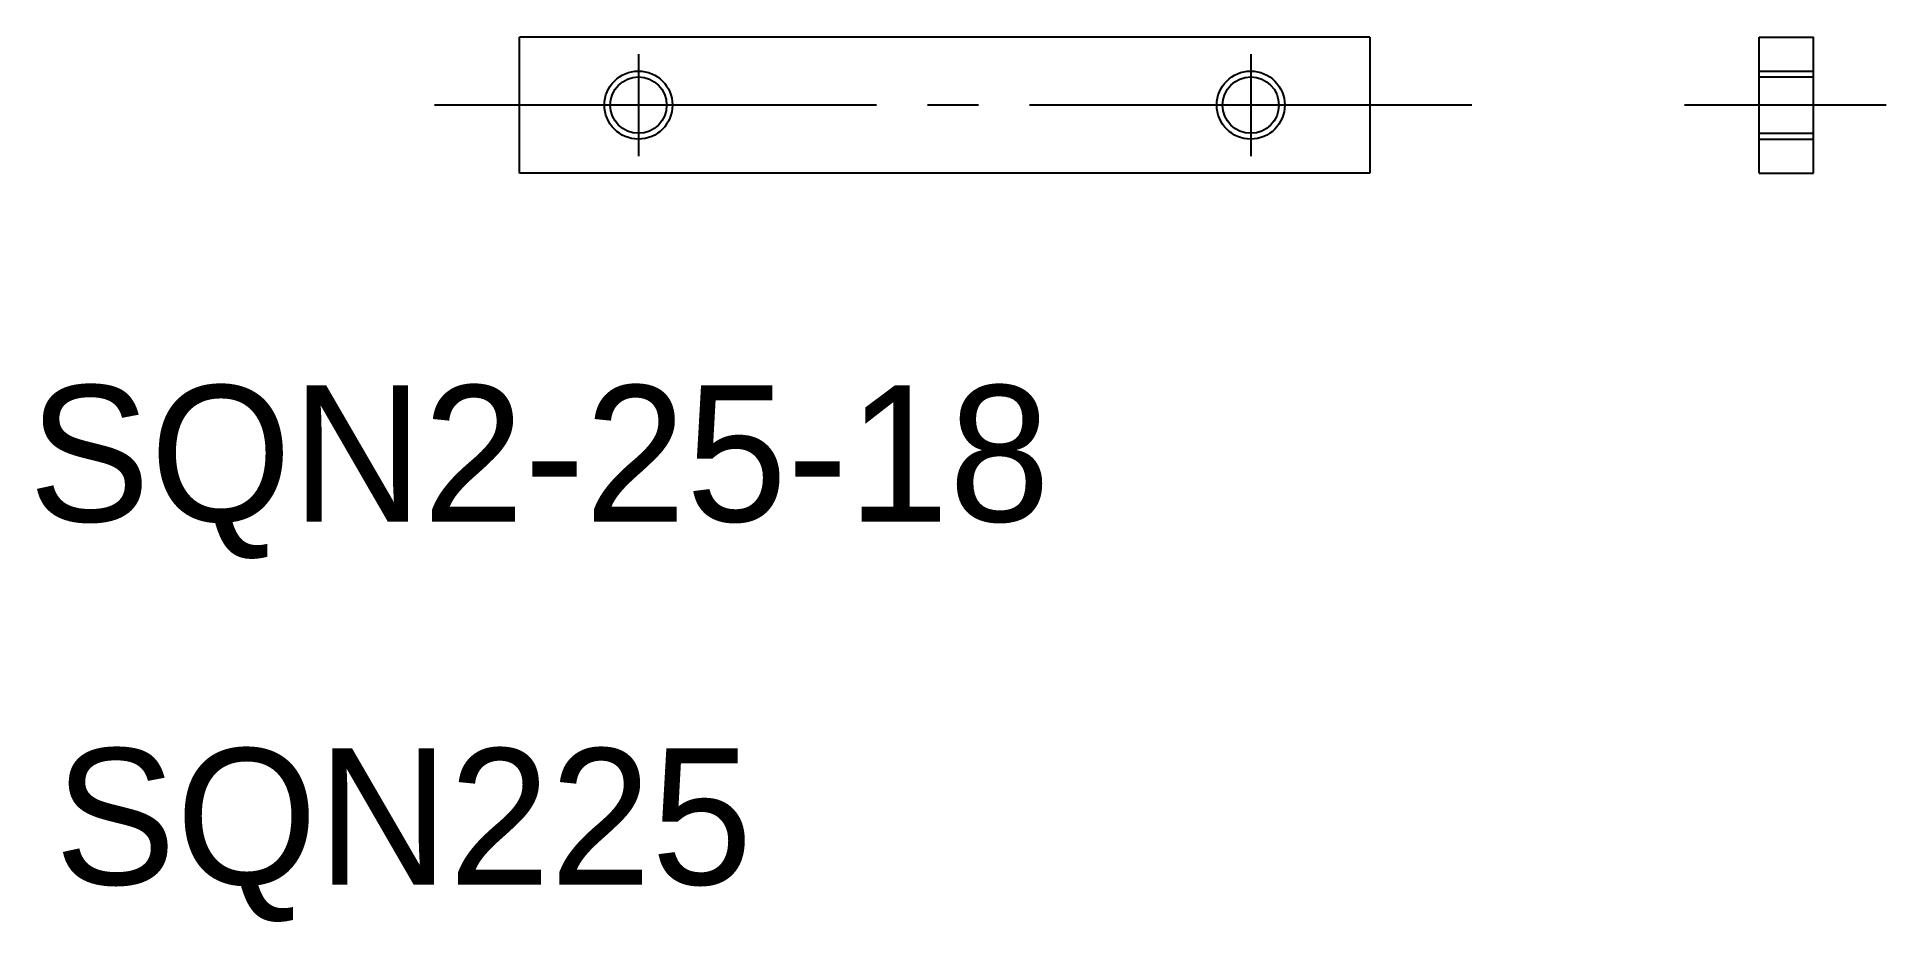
# Model space of a CAD drawing. Extents: x 28.7 to 83, y 76.5 to 102.5.
import ezdxf

# ---------------------------------------------------------------- set-up
doc = ezdxf.new("R2010")
doc.units = 0
doc.linetypes.add('CENTER', pattern=[17.5, 13, -1.5, 1.5, -1.5])
doc.layers.get('0').update_dxf_attribs({"linetype": 'CONTINUOUS'})

msp = doc.modelspace()

# ---------------------------------------------------------------- linework, layer by layer
at = {"color": 7, "linetype": 'CONTINUOUS'}
for p, q in [((42.858, 98.479), (42.858, 102.479)), ((67.858, 102.479), (42.858, 102.479)), ((67.858, 102.479), (67.858, 98.479)), ((79.305, 98.479), (79.305, 102.479)), ((79.305, 102.479), (80.905, 102.479)), ((80.905, 98.479), (80.905, 102.479)), ((79.305, 101.307), (80.905, 101.307)), ((79.305, 99.652), (80.905, 99.652)), ((67.858, 98.479), (42.858, 98.479)), ((79.305, 98.479), (80.905, 98.479))]:
    msp.add_line(p, q, dxfattribs=at)
at = {"color": 1, "linetype": 'CENTER'}
for p, q in [((46.358, 101.979), (46.358, 98.979)), ((64.358, 101.979), (64.358, 98.979)), ((70.858, 100.479), (39.858, 100.479)), ((83.035, 100.479), (77.115, 100.479))]:
    msp.add_line(p, q, dxfattribs=at)
at = {"color": 3, "linetype": 'CONTINUOUS'}
for p, q in [((79.305, 101.479), (80.905, 101.479)), ((79.305, 99.479), (80.905, 99.479))]:
    msp.add_line(p, q, dxfattribs=at)
for p, q in [((50.358, 98.479), (50.358, 98.479)), ((64.108, 98.479), (64.108, 98.479))]:
    msp.add_line(p, q)
for centre in [(46.358, 100.479), (64.358, 100.479)]:
    msp.add_circle(centre, 1, dxfattribs=at)
at = {"color": 7, "linetype": 'CONTINUOUS'}
for centre in [(46.358, 100.479), (64.358, 100.479)]:
    msp.add_circle(centre, 0.828, dxfattribs=at)

# ---------------------------------------------------------------- texts
for s, p in [('SQN2-25-18', (28.432, 88.243)), ('SQN225', (29.193, 77.576))]:
    msp.add_text(s, height=4, dxfattribs=at).set_placement(p)

doc.saveas('drawing.dxf')
